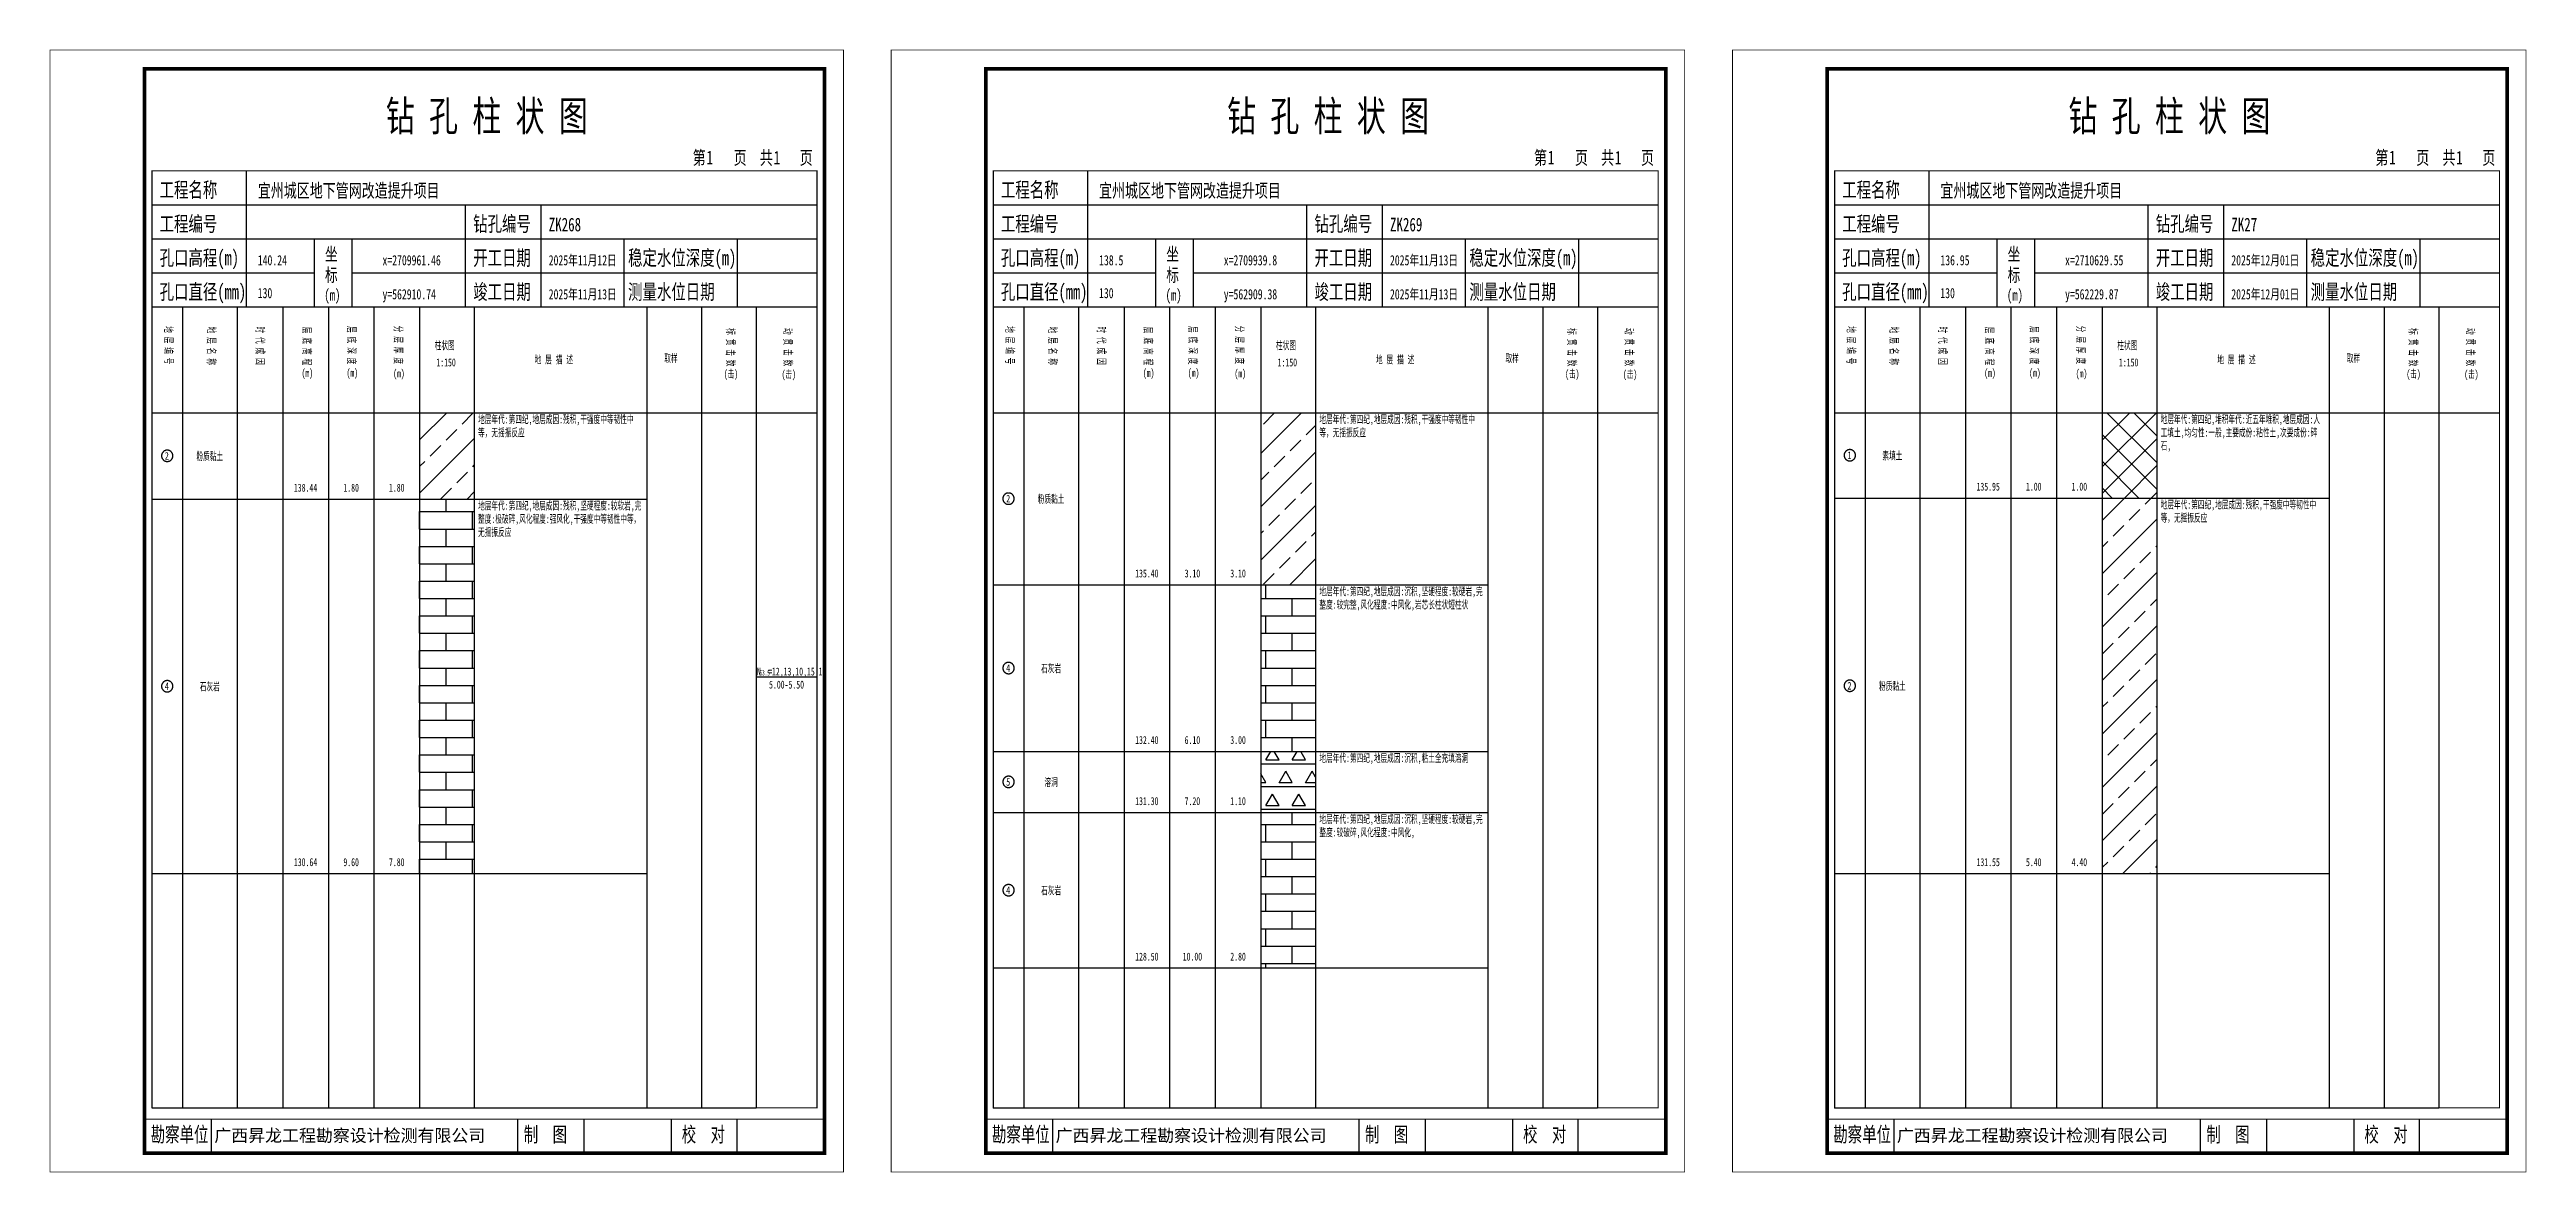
# Model space of a CAD drawing. Header units: millimetres. Extents: x 0 to 2711117, y 0 to 567555.
# Drawn here: x 58121 to 58777, y 0 to 297 of the extents above; entities that cross this region are included whole.
import ezdxf
from ezdxf.enums import TextEntityAlignment as Align

# ---------------------------------------------------------------- set-up
doc = ezdxf.new("R2010")
doc.units = ezdxf.units.MM
doc.layers.add('GICAD_POU_TEXTS', color=7, linetype='Continuous')
doc.layers.add('勘察点图例', color=7, linetype='Continuous')
doc.styles.add('HEAD_FONT', font='simfang.ttf', dxfattribs={"width": 0.6})
doc.styles.add('HEAD_FONT2', font='simfang.ttf', dxfattribs={"width": 0.6})
doc.styles.add('HT', font='simhei.ttf')
doc.styles.add('LZ_FONT', font='simfang.ttf', dxfattribs={"width": 0.7, "height": 8})
doc.styles.add('成果图图块', font='simfang.ttf', dxfattribs={"height": 2.5})
doc.styles.add('成果图表体', font='simfang.ttf', dxfattribs={"width": 0.6, "height": 2.1})
pattern_1 = [(45, (0, 0), (-7.0710678, 7.0710678), []), (45, (7.071, 0), (-7.0710678, 7.0710678), [4, -2])]
pattern_2 = [(0, (0, 0), (0, 4.6), []), (90, (0, 0), (-7, 4.6), [4.6, -4.6])]

# ---------------------------------------------------------------- blocks, each defined once
blk = doc.blocks.new('ZK268')
for p, q in [((52, 229), (52, 265)), ((27, 256), (203, 256)), ((110, 229), (110, 256)), ((130, 229), (130, 256)), ((27, 247), (203, 247)), ((70, 229), (70, 247)), ((80, 229), (80, 247)), ((152, 229), (152, 247)), ((182, 229), (182, 247)), ((27, 238), (70, 238)), ((80, 238), (203, 238)), ((27, 229), (35.05, 229)), ((35.05, 229), (35.05, 17)), ((35.05, 229), (49.53, 229)), ((49.53, 229), (49.53, 17)), ((49.53, 229), (61.6, 229)), ((61.6, 229), (61.6, 17)), ((61.6, 229), (73.68, 229)), ((73.68, 229), (73.68, 17)), ((73.68, 229), (85.75, 229)), ((85.75, 229), (85.75, 17)), ((85.75, 229), (97.82, 229)), ((97.82, 229), (97.82, 17)), ((97.82, 229), (112.3, 229)), ((112.3, 229), (112.3, 17)), ((112.3, 229), (157.93, 229)), ((157.93, 229), (157.93, 17)), ((157.93, 229), (172.42, 229)), ((172.42, 229), (172.42, 17)), ((172.42, 229), (186.9, 229)), ((186.9, 229), (186.9, 17)), ((186.9, 229), (203, 229)), ((27, 201), (203, 201)), ((27, 17), (35.05, 17)), ((35.05, 17), (49.53, 17)), ((42.74, 4.95), (42.74, 13.95)), ((42.74, 4.95), (42.74, 13.95)), ((49.53, 17), (61.6, 17)), ((61.6, 17), (73.68, 17)), ((73.68, 17), (85.75, 17)), ((85.75, 17), (97.82, 17)), ((97.82, 17), (112.3, 17)), ((112.3, 17), (157.93, 17)), ((123.83, 4.95), (123.83, 13.95)), ((141.38, 4.95), (141.38, 13.95)), ((157.93, 17), (172.42, 17)), ((164.48, 4.95), (164.48, 13.95)), ((172.42, 17), (186.9, 17)), ((181.84, 4.95), (181.84, 13.95)), ((181.84, 4.95), (181.84, 13.95))]:
    blk.add_line(p, q)
for points, const_width in [([(0, 0), (210, 0), (210, 297), (0, 297)], 0.25), ([(25, 5), (205, 5), (205, 292), (25, 292)], 1), ([(27, 265), (203, 265), (203, 17), (27, 17)], 0.3)]:
    blk.add_lwpolyline(points, close=True, dxfattribs=dict(const_width=const_width))
at = {"const_width": 0.3}
for points in [[(27, 229), (203, 229)], [(25, 14), (205, 14)]]:
    blk.add_lwpolyline(points, dxfattribs=at)
at = {"style": 'LZ_FONT', "width": 0.7}
for s, height, p in [('钻 孔 柱 状 图', 8, (88.9, 275.54)), ('第', 3.6, (170.12, 266.7)), ('1', 3.6, (173.78, 266.75)), ('页', 3.6, (180.96, 266.7)), ('共', 3.6, (187.88, 266.7)), ('1', 3.6, (191.54, 266.7)), ('页', 3.6, (198.44, 266.7)), ('工程名称', 4, (29, 258)), ('宜州城区地下管网改造提升项目', 3.6, (55, 258)), ('工程编号', 4, (29, 249)), ('钻孔编号', 4, (112, 249)), ('ZK268', 3.6, (132, 249)), ('孔口高程(m)', 4, (29, 240)), ('140.24', 2.7, (55, 240)), ('坐', 3.5, (72.79, 241.24)), ('x=2709961.46', 2.7, (88, 240)), ('开工日期', 4, (112, 240)), ('2025年11月12日', 2.7, (132, 240)), ('稳定水位深度(m)', 4, (153, 240)), ('标', 3.5, (72.79, 235.7)), ('孔口直径(mm)', 4, (29, 231)), ('130', 2.7, (54.98, 231.31)), ('(m) ', 3, (72.59, 230.65)), ('y=562910.74', 2.7, (88, 231)), ('竣工日期', 4, (112, 231)), ('2025年11月13日', 2.7, (132, 231)), ('测量水位日期', 4, (153, 231)), ('勘察单位', 4, (26.65, 7.95)), ('制  图', 4, (125.4, 7.95)), ('校  对', 4, (167.22, 7.95))]:
    blk.add_text(s, height=height, dxfattribs=at).set_placement(p)
at = {"style": 'HT'}
blk.add_text('广西昇龙工程勘察设计检测有限公司', height=3.2865, dxfattribs=at).set_placement((43.48, 8.02))
at = {"char_height": 2.1, "width": 22.806, "attachment_point": 1, "rotation": 270, "style": 'HEAD_FONT'}
for s, insert in [('地 层 编 号', (32.46, 223.92)), ('地 层 名 称', (43.79, 223.76)), ('时 代 成 因', (56.67, 223.83)), ('层 底 高 程', (69.07, 223.71)), ('层 底 深 度', (80.9, 223.91)), ('分 层 厚 度', (93.26, 224.01)), ('标 贯 击 数', (181.21, 223.37)), ('动 贯 击 数', (196.38, 223.43))]:
    blk.add_mtext(s, dxfattribs=dict(at, insert=insert))
at = {"char_height": 2.1, "attachment_point": 1}
for s, insert, width, style in [('柱状图', (101.82, 219.87), 7.855, 'HEAD_FONT2'), ('地 层 描 述', (128.29, 216.11), 22.0781, 'HEAD_FONT2'), ('取样', (162.58, 216.44), 7.855, 'HEAD_FONT2'), ('(m)', (66.58, 212.56), 4.7944, 'HEAD_FONT'), ('(m)', (78.47, 212.61), 4.7944, 'HEAD_FONT'), ('(m)', (90.81, 212.43), 4.7944, 'HEAD_FONT'), ('1:150', (102.26, 215.36), 6.9223, 'HEAD_FONT2'), ('(击)', (178.33, 212.31), 7.855, 'HEAD_FONT2'), ('(击)', (193.64, 212.22), 7.855, 'HEAD_FONT2')]:
    blk.add_mtext(s, dxfattribs=dict(at, insert=insert, width=width, style=style))
blk = doc.blocks.new('ZK268_0')
at = {"color": 7}
blk.add_polyline3d([(-1.5, 0.02, 0), (-1.5, -0.06, 0), (-1.49, -0.13, 0), (-1.48, -0.2, 0), (-1.47, -0.28, 0), (-1.46, -0.35, 0), (-1.44, -0.42, 0), (-1.41, -0.49, 0), (-1.39, -0.56, 0), (-1.36, -0.63, 0), (-1.32, -0.69, 0), (-1.29, -0.76, 0), (-1.25, -0.82, 0), (-1.2, -0.88, 0), (-1.16, -0.94, 0), (-1.11, -0.99, 0), (-1.06, -1.04, 0), (-1.01, -1.1, 0), (-0.95, -1.14, 0), (-0.89, -1.19, 0), (-0.83, -1.23, 0), (-0.77, -1.27, 0), (-0.71, -1.31, 0), (-0.64, -1.34, 0), (-0.57, -1.37, 0), (-0.51, -1.4, 0), (-0.44, -1.42, 0), (-0.36, -1.44, 0), (-0.29, -1.46, 0), (-0.22, -1.47, 0), (-0.15, -1.48, 0), (-0.07, -1.48, 0), (0, -1.48, 0), (0.07, -1.48, 0), (0.15, -1.48, 0), (0.22, -1.47, 0), (0.29, -1.46, 0), (0.36, -1.44, 0), (0.44, -1.42, 0), (0.51, -1.4, 0), (0.57, -1.37, 0), (0.64, -1.34, 0), (0.71, -1.31, 0), (0.77, -1.27, 0), (0.83, -1.23, 0), (0.89, -1.19, 0), (0.95, -1.14, 0), (1.01, -1.1, 0), (1.06, -1.04, 0), (1.11, -0.99, 0), (1.16, -0.94, 0), (1.2, -0.88, 0), (1.25, -0.82, 0), (1.29, -0.76, 0), (1.32, -0.69, 0), (1.36, -0.63, 0), (1.39, -0.56, 0), (1.41, -0.49, 0), (1.44, -0.42, 0), (1.46, -0.35, 0), (1.47, -0.28, 0), (1.48, -0.2, 0), (1.49, -0.13, 0), (1.5, -0.06, 0), (1.5, 0.02, 0), (1.5, 0.09, 0), (1.49, 0.16, 0), (1.48, 0.24, 0), (1.47, 0.31, 0), (1.46, 0.38, 0), (1.44, 0.45, 0), (1.41, 0.52, 0), (1.39, 0.59, 0), (1.36, 0.66, 0), (1.32, 0.72, 0), (1.29, 0.79, 0), (1.25, 0.85, 0), (1.2, 0.91, 0), (1.16, 0.97, 0), (1.11, 1.02, 0), (1.06, 1.08, 0), (1.01, 1.13, 0), (0.95, 1.18, 0), (0.89, 1.22, 0), (0.83, 1.26, 0), (0.77, 1.3, 0), (0.71, 1.34, 0), (0.64, 1.37, 0), (0.57, 1.4, 0), (0.51, 1.43, 0), (0.44, 1.45, 0), (0.36, 1.47, 0), (0.29, 1.49, 0), (0.22, 1.5, 0), (0.15, 1.51, 0), (0.07, 1.51, 0), (0, 1.52, 0), (-0.07, 1.51, 0), (-0.15, 1.51, 0), (-0.22, 1.5, 0), (-0.29, 1.49, 0), (-0.36, 1.47, 0), (-0.44, 1.45, 0), (-0.51, 1.43, 0), (-0.57, 1.4, 0), (-0.64, 1.37, 0), (-0.71, 1.34, 0), (-0.77, 1.3, 0), (-0.83, 1.26, 0), (-0.89, 1.22, 0), (-0.95, 1.18, 0), (-1.01, 1.13, 0), (-1.06, 1.08, 0), (-1.11, 1.02, 0), (-1.16, 0.97, 0), (-1.2, 0.91, 0), (-1.25, 0.85, 0), (-1.29, 0.79, 0), (-1.32, 0.72, 0), (-1.36, 0.66, 0), (-1.39, 0.59, 0), (-1.41, 0.52, 0), (-1.44, 0.45, 0), (-1.46, 0.38, 0), (-1.47, 0.31, 0), (-1.48, 0.24, 0), (-1.49, 0.16, 0), (-1.5, 0.09, 0), (-1.5, 0.02, 0)], dxfattribs=at)
at = {"layer": 'GICAD_POU_TEXTS', "color": 7, "style": '成果图图块', "width": 0.7}
blk.add_text('2', height=2, dxfattribs=at).set_placement((-0.09, -0.99), align=Align.CENTER)
blk = doc.blocks.new('ZK268_1')
at = {"color": 7}
blk.add_polyline3d([(-1.5, 0.02, 0), (-1.5, -0.06, 0), (-1.49, -0.13, 0), (-1.48, -0.2, 0), (-1.47, -0.28, 0), (-1.46, -0.35, 0), (-1.44, -0.42, 0), (-1.41, -0.49, 0), (-1.39, -0.56, 0), (-1.36, -0.63, 0), (-1.32, -0.69, 0), (-1.29, -0.76, 0), (-1.25, -0.82, 0), (-1.2, -0.88, 0), (-1.16, -0.94, 0), (-1.11, -0.99, 0), (-1.06, -1.04, 0), (-1.01, -1.1, 0), (-0.95, -1.14, 0), (-0.89, -1.19, 0), (-0.83, -1.23, 0), (-0.77, -1.27, 0), (-0.71, -1.31, 0), (-0.64, -1.34, 0), (-0.57, -1.37, 0), (-0.51, -1.4, 0), (-0.44, -1.42, 0), (-0.36, -1.44, 0), (-0.29, -1.46, 0), (-0.22, -1.47, 0), (-0.15, -1.48, 0), (-0.07, -1.48, 0), (0, -1.48, 0), (0.07, -1.48, 0), (0.15, -1.48, 0), (0.22, -1.47, 0), (0.29, -1.46, 0), (0.36, -1.44, 0), (0.44, -1.42, 0), (0.51, -1.4, 0), (0.57, -1.37, 0), (0.64, -1.34, 0), (0.71, -1.31, 0), (0.77, -1.27, 0), (0.83, -1.23, 0), (0.89, -1.19, 0), (0.95, -1.14, 0), (1.01, -1.1, 0), (1.06, -1.04, 0), (1.11, -0.99, 0), (1.16, -0.94, 0), (1.2, -0.88, 0), (1.25, -0.82, 0), (1.29, -0.76, 0), (1.32, -0.69, 0), (1.36, -0.63, 0), (1.39, -0.56, 0), (1.41, -0.49, 0), (1.44, -0.42, 0), (1.46, -0.35, 0), (1.47, -0.28, 0), (1.48, -0.2, 0), (1.49, -0.13, 0), (1.5, -0.06, 0), (1.5, 0.02, 0), (1.5, 0.09, 0), (1.49, 0.16, 0), (1.48, 0.24, 0), (1.47, 0.31, 0), (1.46, 0.38, 0), (1.44, 0.45, 0), (1.41, 0.52, 0), (1.39, 0.59, 0), (1.36, 0.66, 0), (1.32, 0.72, 0), (1.29, 0.79, 0), (1.25, 0.85, 0), (1.2, 0.91, 0), (1.16, 0.97, 0), (1.11, 1.02, 0), (1.06, 1.08, 0), (1.01, 1.13, 0), (0.95, 1.18, 0), (0.89, 1.22, 0), (0.83, 1.26, 0), (0.77, 1.3, 0), (0.71, 1.34, 0), (0.64, 1.37, 0), (0.57, 1.4, 0), (0.51, 1.43, 0), (0.44, 1.45, 0), (0.36, 1.47, 0), (0.29, 1.49, 0), (0.22, 1.5, 0), (0.15, 1.51, 0), (0.07, 1.51, 0), (0, 1.52, 0), (-0.07, 1.51, 0), (-0.15, 1.51, 0), (-0.22, 1.5, 0), (-0.29, 1.49, 0), (-0.36, 1.47, 0), (-0.44, 1.45, 0), (-0.51, 1.43, 0), (-0.57, 1.4, 0), (-0.64, 1.37, 0), (-0.71, 1.34, 0), (-0.77, 1.3, 0), (-0.83, 1.26, 0), (-0.89, 1.22, 0), (-0.95, 1.18, 0), (-1.01, 1.13, 0), (-1.06, 1.08, 0), (-1.11, 1.02, 0), (-1.16, 0.97, 0), (-1.2, 0.91, 0), (-1.25, 0.85, 0), (-1.29, 0.79, 0), (-1.32, 0.72, 0), (-1.36, 0.66, 0), (-1.39, 0.59, 0), (-1.41, 0.52, 0), (-1.44, 0.45, 0), (-1.46, 0.38, 0), (-1.47, 0.31, 0), (-1.48, 0.24, 0), (-1.49, 0.16, 0), (-1.5, 0.09, 0), (-1.5, 0.02, 0)], dxfattribs=at)
at = {"layer": 'GICAD_POU_TEXTS', "color": 7, "style": '成果图图块', "width": 0.7}
blk.add_text('4', height=2, dxfattribs=at).set_placement((-0.09, -0.99), align=Align.CENTER)
blk = doc.blocks.new('ZK269')
for p, q in [((52, 229), (52, 265)), ((27, 256), (203, 256)), ((110, 229), (110, 256)), ((130, 229), (130, 256)), ((27, 247), (203, 247)), ((70, 229), (70, 247)), ((80, 229), (80, 247)), ((152, 229), (152, 247)), ((182, 229), (182, 247)), ((27, 238), (70, 238)), ((80, 238), (203, 238)), ((27, 229), (35.05, 229)), ((35.05, 229), (35.05, 17)), ((35.05, 229), (49.53, 229)), ((49.53, 229), (49.53, 17)), ((49.53, 229), (61.6, 229)), ((61.6, 229), (61.6, 17)), ((61.6, 229), (73.68, 229)), ((73.68, 229), (73.68, 17)), ((73.68, 229), (85.75, 229)), ((85.75, 229), (85.75, 17)), ((85.75, 229), (97.82, 229)), ((97.82, 229), (97.82, 17)), ((97.82, 229), (112.3, 229)), ((112.3, 229), (112.3, 17)), ((112.3, 229), (157.93, 229)), ((157.93, 229), (157.93, 17)), ((157.93, 229), (172.42, 229)), ((172.42, 229), (172.42, 17)), ((172.42, 229), (186.9, 229)), ((186.9, 229), (186.9, 17)), ((186.9, 229), (203, 229)), ((27, 201), (203, 201)), ((27, 17), (35.05, 17)), ((35.05, 17), (49.53, 17)), ((42.74, 4.95), (42.74, 13.95)), ((42.74, 4.95), (42.74, 13.95)), ((49.53, 17), (61.6, 17)), ((61.6, 17), (73.68, 17)), ((73.68, 17), (85.75, 17)), ((85.75, 17), (97.82, 17)), ((97.82, 17), (112.3, 17)), ((112.3, 17), (157.93, 17)), ((123.83, 4.95), (123.83, 13.95)), ((141.38, 4.95), (141.38, 13.95)), ((157.93, 17), (172.42, 17)), ((164.48, 4.95), (164.48, 13.95)), ((172.42, 17), (186.9, 17)), ((181.84, 4.95), (181.84, 13.95)), ((181.84, 4.95), (181.84, 13.95))]:
    blk.add_line(p, q)
for points, const_width in [([(0, 0), (210, 0), (210, 297), (0, 297)], 0.25), ([(25, 5), (205, 5), (205, 292), (25, 292)], 1), ([(27, 265), (203, 265), (203, 17), (27, 17)], 0.3)]:
    blk.add_lwpolyline(points, close=True, dxfattribs=dict(const_width=const_width))
at = {"const_width": 0.3}
for points in [[(27, 229), (203, 229)], [(25, 14), (205, 14)]]:
    blk.add_lwpolyline(points, dxfattribs=at)
at = {"style": 'LZ_FONT', "width": 0.7}
for s, height, p in [('钻 孔 柱 状 图', 8, (88.9, 275.54)), ('第', 3.6, (170.12, 266.7)), ('1', 3.6, (173.78, 266.75)), ('页', 3.6, (180.96, 266.7)), ('共', 3.6, (187.88, 266.7)), ('1', 3.6, (191.54, 266.7)), ('页', 3.6, (198.44, 266.7)), ('工程名称', 4, (29, 258)), ('宜州城区地下管网改造提升项目', 3.6, (55, 258)), ('工程编号', 4, (29, 249)), ('钻孔编号', 4, (112, 249)), ('ZK269', 3.6, (132, 249)), ('孔口高程(m)', 4, (29, 240)), ('138.5', 2.7, (55, 240)), ('坐', 3.5, (72.79, 241.24)), ('x=2709939.8', 2.7, (88, 240)), ('开工日期', 4, (112, 240)), ('2025年11月13日', 2.7, (132, 240)), ('稳定水位深度(m)', 4, (153, 240)), ('标', 3.5, (72.79, 235.7)), ('孔口直径(mm)', 4, (29, 231)), ('130', 2.7, (54.98, 231.31)), ('(m) ', 3, (72.59, 230.65)), ('y=562909.38', 2.7, (88, 231)), ('竣工日期', 4, (112, 231)), ('2025年11月13日', 2.7, (132, 231)), ('测量水位日期', 4, (153, 231)), ('勘察单位', 4, (26.65, 7.95)), ('制  图', 4, (125.4, 7.95)), ('校  对', 4, (167.22, 7.95))]:
    blk.add_text(s, height=height, dxfattribs=at).set_placement(p)
at = {"style": 'HT'}
blk.add_text('广西昇龙工程勘察设计检测有限公司', height=3.2865, dxfattribs=at).set_placement((43.48, 8.02))
at = {"char_height": 2.1, "width": 22.806, "attachment_point": 1, "rotation": 270, "style": 'HEAD_FONT'}
for s, insert in [('地 层 编 号', (32.46, 223.92)), ('地 层 名 称', (43.79, 223.76)), ('时 代 成 因', (56.67, 223.83)), ('层 底 高 程', (69.07, 223.71)), ('层 底 深 度', (80.9, 223.91)), ('分 层 厚 度', (93.26, 224.01)), ('标 贯 击 数', (181.21, 223.37)), ('动 贯 击 数', (196.38, 223.43))]:
    blk.add_mtext(s, dxfattribs=dict(at, insert=insert))
at = {"char_height": 2.1, "attachment_point": 1}
for s, insert, width, style in [('柱状图', (101.82, 219.87), 7.855, 'HEAD_FONT2'), ('地 层 描 述', (128.29, 216.11), 22.0781, 'HEAD_FONT2'), ('取样', (162.58, 216.44), 7.855, 'HEAD_FONT2'), ('(m)', (66.58, 212.56), 4.7944, 'HEAD_FONT'), ('(m)', (78.47, 212.61), 4.7944, 'HEAD_FONT'), ('(m)', (90.81, 212.43), 4.7944, 'HEAD_FONT'), ('1:150', (102.26, 215.36), 6.9223, 'HEAD_FONT2'), ('(击)', (178.33, 212.31), 7.855, 'HEAD_FONT2'), ('(击)', (193.64, 212.22), 7.855, 'HEAD_FONT2')]:
    blk.add_mtext(s, dxfattribs=dict(at, insert=insert, width=width, style=style))
blk = doc.blocks.new('ZK269_0')
at = {"color": 7}
blk.add_polyline3d([(-1.5, 0.02, 0), (-1.5, -0.06, 0), (-1.49, -0.13, 0), (-1.48, -0.2, 0), (-1.47, -0.28, 0), (-1.46, -0.35, 0), (-1.44, -0.42, 0), (-1.41, -0.49, 0), (-1.39, -0.56, 0), (-1.36, -0.63, 0), (-1.32, -0.69, 0), (-1.29, -0.76, 0), (-1.25, -0.82, 0), (-1.2, -0.88, 0), (-1.16, -0.94, 0), (-1.11, -0.99, 0), (-1.06, -1.04, 0), (-1.01, -1.1, 0), (-0.95, -1.14, 0), (-0.89, -1.19, 0), (-0.83, -1.23, 0), (-0.77, -1.27, 0), (-0.71, -1.31, 0), (-0.64, -1.34, 0), (-0.57, -1.37, 0), (-0.51, -1.4, 0), (-0.44, -1.42, 0), (-0.36, -1.44, 0), (-0.29, -1.46, 0), (-0.22, -1.47, 0), (-0.15, -1.48, 0), (-0.07, -1.48, 0), (0, -1.48, 0), (0.07, -1.48, 0), (0.15, -1.48, 0), (0.22, -1.47, 0), (0.29, -1.46, 0), (0.36, -1.44, 0), (0.44, -1.42, 0), (0.51, -1.4, 0), (0.57, -1.37, 0), (0.64, -1.34, 0), (0.71, -1.31, 0), (0.77, -1.27, 0), (0.83, -1.23, 0), (0.89, -1.19, 0), (0.95, -1.14, 0), (1.01, -1.1, 0), (1.06, -1.04, 0), (1.11, -0.99, 0), (1.16, -0.94, 0), (1.2, -0.88, 0), (1.25, -0.82, 0), (1.29, -0.76, 0), (1.32, -0.69, 0), (1.36, -0.63, 0), (1.39, -0.56, 0), (1.41, -0.49, 0), (1.44, -0.42, 0), (1.46, -0.35, 0), (1.47, -0.28, 0), (1.48, -0.2, 0), (1.49, -0.13, 0), (1.5, -0.06, 0), (1.5, 0.02, 0), (1.5, 0.09, 0), (1.49, 0.16, 0), (1.48, 0.24, 0), (1.47, 0.31, 0), (1.46, 0.38, 0), (1.44, 0.45, 0), (1.41, 0.52, 0), (1.39, 0.59, 0), (1.36, 0.66, 0), (1.32, 0.72, 0), (1.29, 0.79, 0), (1.25, 0.85, 0), (1.2, 0.91, 0), (1.16, 0.97, 0), (1.11, 1.02, 0), (1.06, 1.08, 0), (1.01, 1.13, 0), (0.95, 1.18, 0), (0.89, 1.22, 0), (0.83, 1.26, 0), (0.77, 1.3, 0), (0.71, 1.34, 0), (0.64, 1.37, 0), (0.57, 1.4, 0), (0.51, 1.43, 0), (0.44, 1.45, 0), (0.36, 1.47, 0), (0.29, 1.49, 0), (0.22, 1.5, 0), (0.15, 1.51, 0), (0.07, 1.51, 0), (0, 1.52, 0), (-0.07, 1.51, 0), (-0.15, 1.51, 0), (-0.22, 1.5, 0), (-0.29, 1.49, 0), (-0.36, 1.47, 0), (-0.44, 1.45, 0), (-0.51, 1.43, 0), (-0.57, 1.4, 0), (-0.64, 1.37, 0), (-0.71, 1.34, 0), (-0.77, 1.3, 0), (-0.83, 1.26, 0), (-0.89, 1.22, 0), (-0.95, 1.18, 0), (-1.01, 1.13, 0), (-1.06, 1.08, 0), (-1.11, 1.02, 0), (-1.16, 0.97, 0), (-1.2, 0.91, 0), (-1.25, 0.85, 0), (-1.29, 0.79, 0), (-1.32, 0.72, 0), (-1.36, 0.66, 0), (-1.39, 0.59, 0), (-1.41, 0.52, 0), (-1.44, 0.45, 0), (-1.46, 0.38, 0), (-1.47, 0.31, 0), (-1.48, 0.24, 0), (-1.49, 0.16, 0), (-1.5, 0.09, 0), (-1.5, 0.02, 0)], dxfattribs=at)
at = {"layer": 'GICAD_POU_TEXTS', "color": 7, "style": '成果图图块', "width": 0.7}
blk.add_text('2', height=2, dxfattribs=at).set_placement((-0.09, -0.99), align=Align.CENTER)
blk = doc.blocks.new('ZK269_1')
at = {"color": 7}
blk.add_polyline3d([(-1.5, 0.02, 0), (-1.5, -0.06, 0), (-1.49, -0.13, 0), (-1.48, -0.2, 0), (-1.47, -0.28, 0), (-1.46, -0.35, 0), (-1.44, -0.42, 0), (-1.41, -0.49, 0), (-1.39, -0.56, 0), (-1.36, -0.63, 0), (-1.32, -0.69, 0), (-1.29, -0.76, 0), (-1.25, -0.82, 0), (-1.2, -0.88, 0), (-1.16, -0.94, 0), (-1.11, -0.99, 0), (-1.06, -1.04, 0), (-1.01, -1.1, 0), (-0.95, -1.14, 0), (-0.89, -1.19, 0), (-0.83, -1.23, 0), (-0.77, -1.27, 0), (-0.71, -1.31, 0), (-0.64, -1.34, 0), (-0.57, -1.37, 0), (-0.51, -1.4, 0), (-0.44, -1.42, 0), (-0.36, -1.44, 0), (-0.29, -1.46, 0), (-0.22, -1.47, 0), (-0.15, -1.48, 0), (-0.07, -1.48, 0), (0, -1.48, 0), (0.07, -1.48, 0), (0.15, -1.48, 0), (0.22, -1.47, 0), (0.29, -1.46, 0), (0.36, -1.44, 0), (0.44, -1.42, 0), (0.51, -1.4, 0), (0.57, -1.37, 0), (0.64, -1.34, 0), (0.71, -1.31, 0), (0.77, -1.27, 0), (0.83, -1.23, 0), (0.89, -1.19, 0), (0.95, -1.14, 0), (1.01, -1.1, 0), (1.06, -1.04, 0), (1.11, -0.99, 0), (1.16, -0.94, 0), (1.2, -0.88, 0), (1.25, -0.82, 0), (1.29, -0.76, 0), (1.32, -0.69, 0), (1.36, -0.63, 0), (1.39, -0.56, 0), (1.41, -0.49, 0), (1.44, -0.42, 0), (1.46, -0.35, 0), (1.47, -0.28, 0), (1.48, -0.2, 0), (1.49, -0.13, 0), (1.5, -0.06, 0), (1.5, 0.02, 0), (1.5, 0.09, 0), (1.49, 0.16, 0), (1.48, 0.24, 0), (1.47, 0.31, 0), (1.46, 0.38, 0), (1.44, 0.45, 0), (1.41, 0.52, 0), (1.39, 0.59, 0), (1.36, 0.66, 0), (1.32, 0.72, 0), (1.29, 0.79, 0), (1.25, 0.85, 0), (1.2, 0.91, 0), (1.16, 0.97, 0), (1.11, 1.02, 0), (1.06, 1.08, 0), (1.01, 1.13, 0), (0.95, 1.18, 0), (0.89, 1.22, 0), (0.83, 1.26, 0), (0.77, 1.3, 0), (0.71, 1.34, 0), (0.64, 1.37, 0), (0.57, 1.4, 0), (0.51, 1.43, 0), (0.44, 1.45, 0), (0.36, 1.47, 0), (0.29, 1.49, 0), (0.22, 1.5, 0), (0.15, 1.51, 0), (0.07, 1.51, 0), (0, 1.52, 0), (-0.07, 1.51, 0), (-0.15, 1.51, 0), (-0.22, 1.5, 0), (-0.29, 1.49, 0), (-0.36, 1.47, 0), (-0.44, 1.45, 0), (-0.51, 1.43, 0), (-0.57, 1.4, 0), (-0.64, 1.37, 0), (-0.71, 1.34, 0), (-0.77, 1.3, 0), (-0.83, 1.26, 0), (-0.89, 1.22, 0), (-0.95, 1.18, 0), (-1.01, 1.13, 0), (-1.06, 1.08, 0), (-1.11, 1.02, 0), (-1.16, 0.97, 0), (-1.2, 0.91, 0), (-1.25, 0.85, 0), (-1.29, 0.79, 0), (-1.32, 0.72, 0), (-1.36, 0.66, 0), (-1.39, 0.59, 0), (-1.41, 0.52, 0), (-1.44, 0.45, 0), (-1.46, 0.38, 0), (-1.47, 0.31, 0), (-1.48, 0.24, 0), (-1.49, 0.16, 0), (-1.5, 0.09, 0), (-1.5, 0.02, 0)], dxfattribs=at)
at = {"layer": 'GICAD_POU_TEXTS', "color": 7, "style": '成果图图块', "width": 0.7}
blk.add_text('4', height=2, dxfattribs=at).set_placement((-0.09, -0.99), align=Align.CENTER)
blk = doc.blocks.new('ZK269_2')
at = {"color": 7}
blk.add_polyline3d([(-1.5, 0.02, 0), (-1.5, -0.06, 0), (-1.49, -0.13, 0), (-1.48, -0.2, 0), (-1.47, -0.28, 0), (-1.46, -0.35, 0), (-1.44, -0.42, 0), (-1.41, -0.49, 0), (-1.39, -0.56, 0), (-1.36, -0.63, 0), (-1.32, -0.69, 0), (-1.29, -0.76, 0), (-1.25, -0.82, 0), (-1.2, -0.88, 0), (-1.16, -0.94, 0), (-1.11, -0.99, 0), (-1.06, -1.04, 0), (-1.01, -1.1, 0), (-0.95, -1.14, 0), (-0.89, -1.19, 0), (-0.83, -1.23, 0), (-0.77, -1.27, 0), (-0.71, -1.31, 0), (-0.64, -1.34, 0), (-0.57, -1.37, 0), (-0.51, -1.4, 0), (-0.44, -1.42, 0), (-0.36, -1.44, 0), (-0.29, -1.46, 0), (-0.22, -1.47, 0), (-0.15, -1.48, 0), (-0.07, -1.48, 0), (0, -1.48, 0), (0.07, -1.48, 0), (0.15, -1.48, 0), (0.22, -1.47, 0), (0.29, -1.46, 0), (0.36, -1.44, 0), (0.44, -1.42, 0), (0.51, -1.4, 0), (0.57, -1.37, 0), (0.64, -1.34, 0), (0.71, -1.31, 0), (0.77, -1.27, 0), (0.83, -1.23, 0), (0.89, -1.19, 0), (0.95, -1.14, 0), (1.01, -1.1, 0), (1.06, -1.04, 0), (1.11, -0.99, 0), (1.16, -0.94, 0), (1.2, -0.88, 0), (1.25, -0.82, 0), (1.29, -0.76, 0), (1.32, -0.69, 0), (1.36, -0.63, 0), (1.39, -0.56, 0), (1.41, -0.49, 0), (1.44, -0.42, 0), (1.46, -0.35, 0), (1.47, -0.28, 0), (1.48, -0.2, 0), (1.49, -0.13, 0), (1.5, -0.06, 0), (1.5, 0.02, 0), (1.5, 0.09, 0), (1.49, 0.16, 0), (1.48, 0.24, 0), (1.47, 0.31, 0), (1.46, 0.38, 0), (1.44, 0.45, 0), (1.41, 0.52, 0), (1.39, 0.59, 0), (1.36, 0.66, 0), (1.32, 0.72, 0), (1.29, 0.79, 0), (1.25, 0.85, 0), (1.2, 0.91, 0), (1.16, 0.97, 0), (1.11, 1.02, 0), (1.06, 1.08, 0), (1.01, 1.13, 0), (0.95, 1.18, 0), (0.89, 1.22, 0), (0.83, 1.26, 0), (0.77, 1.3, 0), (0.71, 1.34, 0), (0.64, 1.37, 0), (0.57, 1.4, 0), (0.51, 1.43, 0), (0.44, 1.45, 0), (0.36, 1.47, 0), (0.29, 1.49, 0), (0.22, 1.5, 0), (0.15, 1.51, 0), (0.07, 1.51, 0), (0, 1.52, 0), (-0.07, 1.51, 0), (-0.15, 1.51, 0), (-0.22, 1.5, 0), (-0.29, 1.49, 0), (-0.36, 1.47, 0), (-0.44, 1.45, 0), (-0.51, 1.43, 0), (-0.57, 1.4, 0), (-0.64, 1.37, 0), (-0.71, 1.34, 0), (-0.77, 1.3, 0), (-0.83, 1.26, 0), (-0.89, 1.22, 0), (-0.95, 1.18, 0), (-1.01, 1.13, 0), (-1.06, 1.08, 0), (-1.11, 1.02, 0), (-1.16, 0.97, 0), (-1.2, 0.91, 0), (-1.25, 0.85, 0), (-1.29, 0.79, 0), (-1.32, 0.72, 0), (-1.36, 0.66, 0), (-1.39, 0.59, 0), (-1.41, 0.52, 0), (-1.44, 0.45, 0), (-1.46, 0.38, 0), (-1.47, 0.31, 0), (-1.48, 0.24, 0), (-1.49, 0.16, 0), (-1.5, 0.09, 0), (-1.5, 0.02, 0)], dxfattribs=at)
at = {"layer": 'GICAD_POU_TEXTS', "color": 7, "style": '成果图图块', "width": 0.7}
blk.add_text('5', height=2, dxfattribs=at).set_placement((-0.09, -0.99), align=Align.CENTER)
blk = doc.blocks.new('ZK269_3')
at = {"color": 7}
blk.add_polyline3d([(-1.5, 0.02, 0), (-1.5, -0.06, 0), (-1.49, -0.13, 0), (-1.48, -0.2, 0), (-1.47, -0.28, 0), (-1.46, -0.35, 0), (-1.44, -0.42, 0), (-1.41, -0.49, 0), (-1.39, -0.56, 0), (-1.36, -0.63, 0), (-1.32, -0.69, 0), (-1.29, -0.76, 0), (-1.25, -0.82, 0), (-1.2, -0.88, 0), (-1.16, -0.94, 0), (-1.11, -0.99, 0), (-1.06, -1.04, 0), (-1.01, -1.1, 0), (-0.95, -1.14, 0), (-0.89, -1.19, 0), (-0.83, -1.23, 0), (-0.77, -1.27, 0), (-0.71, -1.31, 0), (-0.64, -1.34, 0), (-0.57, -1.37, 0), (-0.51, -1.4, 0), (-0.44, -1.42, 0), (-0.36, -1.44, 0), (-0.29, -1.46, 0), (-0.22, -1.47, 0), (-0.15, -1.48, 0), (-0.07, -1.48, 0), (0, -1.48, 0), (0.07, -1.48, 0), (0.15, -1.48, 0), (0.22, -1.47, 0), (0.29, -1.46, 0), (0.36, -1.44, 0), (0.44, -1.42, 0), (0.51, -1.4, 0), (0.57, -1.37, 0), (0.64, -1.34, 0), (0.71, -1.31, 0), (0.77, -1.27, 0), (0.83, -1.23, 0), (0.89, -1.19, 0), (0.95, -1.14, 0), (1.01, -1.1, 0), (1.06, -1.04, 0), (1.11, -0.99, 0), (1.16, -0.94, 0), (1.2, -0.88, 0), (1.25, -0.82, 0), (1.29, -0.76, 0), (1.32, -0.69, 0), (1.36, -0.63, 0), (1.39, -0.56, 0), (1.41, -0.49, 0), (1.44, -0.42, 0), (1.46, -0.35, 0), (1.47, -0.28, 0), (1.48, -0.2, 0), (1.49, -0.13, 0), (1.5, -0.06, 0), (1.5, 0.02, 0), (1.5, 0.09, 0), (1.49, 0.16, 0), (1.48, 0.24, 0), (1.47, 0.31, 0), (1.46, 0.38, 0), (1.44, 0.45, 0), (1.41, 0.52, 0), (1.39, 0.59, 0), (1.36, 0.66, 0), (1.32, 0.72, 0), (1.29, 0.79, 0), (1.25, 0.85, 0), (1.2, 0.91, 0), (1.16, 0.97, 0), (1.11, 1.02, 0), (1.06, 1.08, 0), (1.01, 1.13, 0), (0.95, 1.18, 0), (0.89, 1.22, 0), (0.83, 1.26, 0), (0.77, 1.3, 0), (0.71, 1.34, 0), (0.64, 1.37, 0), (0.57, 1.4, 0), (0.51, 1.43, 0), (0.44, 1.45, 0), (0.36, 1.47, 0), (0.29, 1.49, 0), (0.22, 1.5, 0), (0.15, 1.51, 0), (0.07, 1.51, 0), (0, 1.52, 0), (-0.07, 1.51, 0), (-0.15, 1.51, 0), (-0.22, 1.5, 0), (-0.29, 1.49, 0), (-0.36, 1.47, 0), (-0.44, 1.45, 0), (-0.51, 1.43, 0), (-0.57, 1.4, 0), (-0.64, 1.37, 0), (-0.71, 1.34, 0), (-0.77, 1.3, 0), (-0.83, 1.26, 0), (-0.89, 1.22, 0), (-0.95, 1.18, 0), (-1.01, 1.13, 0), (-1.06, 1.08, 0), (-1.11, 1.02, 0), (-1.16, 0.97, 0), (-1.2, 0.91, 0), (-1.25, 0.85, 0), (-1.29, 0.79, 0), (-1.32, 0.72, 0), (-1.36, 0.66, 0), (-1.39, 0.59, 0), (-1.41, 0.52, 0), (-1.44, 0.45, 0), (-1.46, 0.38, 0), (-1.47, 0.31, 0), (-1.48, 0.24, 0), (-1.49, 0.16, 0), (-1.5, 0.09, 0), (-1.5, 0.02, 0)], dxfattribs=at)
at = {"layer": 'GICAD_POU_TEXTS', "color": 7, "style": '成果图图块', "width": 0.7}
blk.add_text('4', height=2, dxfattribs=at).set_placement((-0.09, -0.99), align=Align.CENTER)
blk = doc.blocks.new('ZK27')
for p, q in [((52, 229), (52, 265)), ((27, 256), (203, 256)), ((110, 229), (110, 256)), ((130, 229), (130, 256)), ((27, 247), (203, 247)), ((70, 229), (70, 247)), ((80, 229), (80, 247)), ((152, 229), (152, 247)), ((182, 229), (182, 247)), ((27, 238), (70, 238)), ((80, 238), (203, 238)), ((27, 229), (35.05, 229)), ((35.05, 229), (35.05, 17)), ((35.05, 229), (49.53, 229)), ((49.53, 229), (49.53, 17)), ((49.53, 229), (61.6, 229)), ((61.6, 229), (61.6, 17)), ((61.6, 229), (73.68, 229)), ((73.68, 229), (73.68, 17)), ((73.68, 229), (85.75, 229)), ((85.75, 229), (85.75, 17)), ((85.75, 229), (97.82, 229)), ((97.82, 229), (97.82, 17)), ((97.82, 229), (112.3, 229)), ((112.3, 229), (112.3, 17)), ((112.3, 229), (157.93, 229)), ((157.93, 229), (157.93, 17)), ((157.93, 229), (172.42, 229)), ((172.42, 229), (172.42, 17)), ((172.42, 229), (186.9, 229)), ((186.9, 229), (186.9, 17)), ((186.9, 229), (203, 229)), ((27, 201), (203, 201)), ((27, 17), (35.05, 17)), ((35.05, 17), (49.53, 17)), ((42.74, 4.95), (42.74, 13.95)), ((42.74, 4.95), (42.74, 13.95)), ((49.53, 17), (61.6, 17)), ((61.6, 17), (73.68, 17)), ((73.68, 17), (85.75, 17)), ((85.75, 17), (97.82, 17)), ((97.82, 17), (112.3, 17)), ((112.3, 17), (157.93, 17)), ((123.83, 4.95), (123.83, 13.95)), ((141.38, 4.95), (141.38, 13.95)), ((157.93, 17), (172.42, 17)), ((164.48, 4.95), (164.48, 13.95)), ((172.42, 17), (186.9, 17)), ((181.84, 4.95), (181.84, 13.95)), ((181.84, 4.95), (181.84, 13.95))]:
    blk.add_line(p, q)
for points, const_width in [([(0, 0), (210, 0), (210, 297), (0, 297)], 0.25), ([(25, 5), (205, 5), (205, 292), (25, 292)], 1), ([(27, 265), (203, 265), (203, 17), (27, 17)], 0.3)]:
    blk.add_lwpolyline(points, close=True, dxfattribs=dict(const_width=const_width))
at = {"const_width": 0.3}
for points in [[(27, 229), (203, 229)], [(25, 14), (205, 14)]]:
    blk.add_lwpolyline(points, dxfattribs=at)
at = {"style": 'LZ_FONT', "width": 0.7}
for s, height, p in [('钻 孔 柱 状 图', 8, (88.9, 275.54)), ('第', 3.6, (170.12, 266.7)), ('1', 3.6, (173.78, 266.75)), ('页', 3.6, (180.96, 266.7)), ('共', 3.6, (187.88, 266.7)), ('1', 3.6, (191.54, 266.7)), ('页', 3.6, (198.44, 266.7)), ('工程名称', 4, (29, 258)), ('宜州城区地下管网改造提升项目', 3.6, (55, 258)), ('工程编号', 4, (29, 249)), ('钻孔编号', 4, (112, 249)), ('ZK27', 3.6, (132, 249)), ('孔口高程(m)', 4, (29, 240)), ('136.95', 2.7, (55, 240)), ('坐', 3.5, (72.79, 241.24)), ('x=2710629.55', 2.7, (88, 240)), ('开工日期', 4, (112, 240)), ('2025年12月01日', 2.7, (132, 240)), ('稳定水位深度(m)', 4, (153, 240)), ('标', 3.5, (72.79, 235.7)), ('孔口直径(mm)', 4, (29, 231)), ('130', 2.7, (54.98, 231.31)), ('(m) ', 3, (72.59, 230.65)), ('y=562229.87', 2.7, (88, 231)), ('竣工日期', 4, (112, 231)), ('2025年12月01日', 2.7, (132, 231)), ('测量水位日期', 4, (153, 231)), ('勘察单位', 4, (26.65, 7.95)), ('制  图', 4, (125.4, 7.95)), ('校  对', 4, (167.22, 7.95))]:
    blk.add_text(s, height=height, dxfattribs=at).set_placement(p)
at = {"style": 'HT'}
blk.add_text('广西昇龙工程勘察设计检测有限公司', height=3.2865, dxfattribs=at).set_placement((43.48, 8.02))
at = {"char_height": 2.1, "width": 22.806, "attachment_point": 1, "rotation": 270, "style": 'HEAD_FONT'}
for s, insert in [('地 层 编 号', (32.46, 223.92)), ('地 层 名 称', (43.79, 223.76)), ('时 代 成 因', (56.67, 223.83)), ('层 底 高 程', (69.07, 223.71)), ('层 底 深 度', (80.9, 223.91)), ('分 层 厚 度', (93.26, 224.01)), ('标 贯 击 数', (181.21, 223.37)), ('动 贯 击 数', (196.38, 223.43))]:
    blk.add_mtext(s, dxfattribs=dict(at, insert=insert))
at = {"char_height": 2.1, "attachment_point": 1}
for s, insert, width, style in [('柱状图', (101.82, 219.87), 7.855, 'HEAD_FONT2'), ('地 层 描 述', (128.29, 216.11), 22.0781, 'HEAD_FONT2'), ('取样', (162.58, 216.44), 7.855, 'HEAD_FONT2'), ('(m)', (66.58, 212.56), 4.7944, 'HEAD_FONT'), ('(m)', (78.47, 212.61), 4.7944, 'HEAD_FONT'), ('(m)', (90.81, 212.43), 4.7944, 'HEAD_FONT'), ('1:150', (102.26, 215.36), 6.9223, 'HEAD_FONT2'), ('(击)', (178.33, 212.31), 7.855, 'HEAD_FONT2'), ('(击)', (193.64, 212.22), 7.855, 'HEAD_FONT2')]:
    blk.add_mtext(s, dxfattribs=dict(at, insert=insert, width=width, style=style))
blk = doc.blocks.new('ZK27_0')
at = {"color": 7}
blk.add_polyline3d([(-1.5, 0.02, 0), (-1.5, -0.06, 0), (-1.49, -0.13, 0), (-1.48, -0.2, 0), (-1.47, -0.28, 0), (-1.46, -0.35, 0), (-1.44, -0.42, 0), (-1.41, -0.49, 0), (-1.39, -0.56, 0), (-1.36, -0.63, 0), (-1.32, -0.69, 0), (-1.29, -0.76, 0), (-1.25, -0.82, 0), (-1.2, -0.88, 0), (-1.16, -0.94, 0), (-1.11, -0.99, 0), (-1.06, -1.04, 0), (-1.01, -1.1, 0), (-0.95, -1.14, 0), (-0.89, -1.19, 0), (-0.83, -1.23, 0), (-0.77, -1.27, 0), (-0.71, -1.31, 0), (-0.64, -1.34, 0), (-0.57, -1.37, 0), (-0.51, -1.4, 0), (-0.44, -1.42, 0), (-0.36, -1.44, 0), (-0.29, -1.46, 0), (-0.22, -1.47, 0), (-0.15, -1.48, 0), (-0.07, -1.48, 0), (0, -1.48, 0), (0.07, -1.48, 0), (0.15, -1.48, 0), (0.22, -1.47, 0), (0.29, -1.46, 0), (0.36, -1.44, 0), (0.44, -1.42, 0), (0.51, -1.4, 0), (0.57, -1.37, 0), (0.64, -1.34, 0), (0.71, -1.31, 0), (0.77, -1.27, 0), (0.83, -1.23, 0), (0.89, -1.19, 0), (0.95, -1.14, 0), (1.01, -1.1, 0), (1.06, -1.04, 0), (1.11, -0.99, 0), (1.16, -0.94, 0), (1.2, -0.88, 0), (1.25, -0.82, 0), (1.29, -0.76, 0), (1.32, -0.69, 0), (1.36, -0.63, 0), (1.39, -0.56, 0), (1.41, -0.49, 0), (1.44, -0.42, 0), (1.46, -0.35, 0), (1.47, -0.28, 0), (1.48, -0.2, 0), (1.49, -0.13, 0), (1.5, -0.06, 0), (1.5, 0.02, 0), (1.5, 0.09, 0), (1.49, 0.16, 0), (1.48, 0.24, 0), (1.47, 0.31, 0), (1.46, 0.38, 0), (1.44, 0.45, 0), (1.41, 0.52, 0), (1.39, 0.59, 0), (1.36, 0.66, 0), (1.32, 0.72, 0), (1.29, 0.79, 0), (1.25, 0.85, 0), (1.2, 0.91, 0), (1.16, 0.97, 0), (1.11, 1.02, 0), (1.06, 1.08, 0), (1.01, 1.13, 0), (0.95, 1.18, 0), (0.89, 1.22, 0), (0.83, 1.26, 0), (0.77, 1.3, 0), (0.71, 1.34, 0), (0.64, 1.37, 0), (0.57, 1.4, 0), (0.51, 1.43, 0), (0.44, 1.45, 0), (0.36, 1.47, 0), (0.29, 1.49, 0), (0.22, 1.5, 0), (0.15, 1.51, 0), (0.07, 1.51, 0), (0, 1.52, 0), (-0.07, 1.51, 0), (-0.15, 1.51, 0), (-0.22, 1.5, 0), (-0.29, 1.49, 0), (-0.36, 1.47, 0), (-0.44, 1.45, 0), (-0.51, 1.43, 0), (-0.57, 1.4, 0), (-0.64, 1.37, 0), (-0.71, 1.34, 0), (-0.77, 1.3, 0), (-0.83, 1.26, 0), (-0.89, 1.22, 0), (-0.95, 1.18, 0), (-1.01, 1.13, 0), (-1.06, 1.08, 0), (-1.11, 1.02, 0), (-1.16, 0.97, 0), (-1.2, 0.91, 0), (-1.25, 0.85, 0), (-1.29, 0.79, 0), (-1.32, 0.72, 0), (-1.36, 0.66, 0), (-1.39, 0.59, 0), (-1.41, 0.52, 0), (-1.44, 0.45, 0), (-1.46, 0.38, 0), (-1.47, 0.31, 0), (-1.48, 0.24, 0), (-1.49, 0.16, 0), (-1.5, 0.09, 0), (-1.5, 0.02, 0)], dxfattribs=at)
at = {"layer": 'GICAD_POU_TEXTS', "color": 7, "style": '成果图图块', "width": 0.7}
blk.add_text('1', height=2, dxfattribs=at).set_placement((-0.09, -0.99), align=Align.CENTER)
blk = doc.blocks.new('ZK27_1')
at = {"color": 7}
blk.add_polyline3d([(-1.5, 0.02, 0), (-1.5, -0.06, 0), (-1.49, -0.13, 0), (-1.48, -0.2, 0), (-1.47, -0.28, 0), (-1.46, -0.35, 0), (-1.44, -0.42, 0), (-1.41, -0.49, 0), (-1.39, -0.56, 0), (-1.36, -0.63, 0), (-1.32, -0.69, 0), (-1.29, -0.76, 0), (-1.25, -0.82, 0), (-1.2, -0.88, 0), (-1.16, -0.94, 0), (-1.11, -0.99, 0), (-1.06, -1.04, 0), (-1.01, -1.1, 0), (-0.95, -1.14, 0), (-0.89, -1.19, 0), (-0.83, -1.23, 0), (-0.77, -1.27, 0), (-0.71, -1.31, 0), (-0.64, -1.34, 0), (-0.57, -1.37, 0), (-0.51, -1.4, 0), (-0.44, -1.42, 0), (-0.36, -1.44, 0), (-0.29, -1.46, 0), (-0.22, -1.47, 0), (-0.15, -1.48, 0), (-0.07, -1.48, 0), (0, -1.48, 0), (0.07, -1.48, 0), (0.15, -1.48, 0), (0.22, -1.47, 0), (0.29, -1.46, 0), (0.36, -1.44, 0), (0.44, -1.42, 0), (0.51, -1.4, 0), (0.57, -1.37, 0), (0.64, -1.34, 0), (0.71, -1.31, 0), (0.77, -1.27, 0), (0.83, -1.23, 0), (0.89, -1.19, 0), (0.95, -1.14, 0), (1.01, -1.1, 0), (1.06, -1.04, 0), (1.11, -0.99, 0), (1.16, -0.94, 0), (1.2, -0.88, 0), (1.25, -0.82, 0), (1.29, -0.76, 0), (1.32, -0.69, 0), (1.36, -0.63, 0), (1.39, -0.56, 0), (1.41, -0.49, 0), (1.44, -0.42, 0), (1.46, -0.35, 0), (1.47, -0.28, 0), (1.48, -0.2, 0), (1.49, -0.13, 0), (1.5, -0.06, 0), (1.5, 0.02, 0), (1.5, 0.09, 0), (1.49, 0.16, 0), (1.48, 0.24, 0), (1.47, 0.31, 0), (1.46, 0.38, 0), (1.44, 0.45, 0), (1.41, 0.52, 0), (1.39, 0.59, 0), (1.36, 0.66, 0), (1.32, 0.72, 0), (1.29, 0.79, 0), (1.25, 0.85, 0), (1.2, 0.91, 0), (1.16, 0.97, 0), (1.11, 1.02, 0), (1.06, 1.08, 0), (1.01, 1.13, 0), (0.95, 1.18, 0), (0.89, 1.22, 0), (0.83, 1.26, 0), (0.77, 1.3, 0), (0.71, 1.34, 0), (0.64, 1.37, 0), (0.57, 1.4, 0), (0.51, 1.43, 0), (0.44, 1.45, 0), (0.36, 1.47, 0), (0.29, 1.49, 0), (0.22, 1.5, 0), (0.15, 1.51, 0), (0.07, 1.51, 0), (0, 1.52, 0), (-0.07, 1.51, 0), (-0.15, 1.51, 0), (-0.22, 1.5, 0), (-0.29, 1.49, 0), (-0.36, 1.47, 0), (-0.44, 1.45, 0), (-0.51, 1.43, 0), (-0.57, 1.4, 0), (-0.64, 1.37, 0), (-0.71, 1.34, 0), (-0.77, 1.3, 0), (-0.83, 1.26, 0), (-0.89, 1.22, 0), (-0.95, 1.18, 0), (-1.01, 1.13, 0), (-1.06, 1.08, 0), (-1.11, 1.02, 0), (-1.16, 0.97, 0), (-1.2, 0.91, 0), (-1.25, 0.85, 0), (-1.29, 0.79, 0), (-1.32, 0.72, 0), (-1.36, 0.66, 0), (-1.39, 0.59, 0), (-1.41, 0.52, 0), (-1.44, 0.45, 0), (-1.46, 0.38, 0), (-1.47, 0.31, 0), (-1.48, 0.24, 0), (-1.49, 0.16, 0), (-1.5, 0.09, 0), (-1.5, 0.02, 0)], dxfattribs=at)
at = {"layer": 'GICAD_POU_TEXTS', "color": 7, "style": '成果图图块', "width": 0.7}
blk.add_text('2', height=2, dxfattribs=at).set_placement((-0.09, -0.99), align=Align.CENTER)

msp = doc.modelspace()

# ---------------------------------------------------------------- hatches: boundary and pattern name
at = {"layer": '勘察点图例'}
h = msp.add_hatch(dxfattribs=at)
h.set_pattern_fill('GKFZNT', color=256, scale=0.5, style=0, pattern_type=2)
h.set_pattern_definition(pattern_1)
h.paths.add_polyline_path([(58218.99, 178.12), (58233.48, 178.12), (58233.48, 201), (58218.99, 201)])
h = msp.add_hatch(dxfattribs=at)
h.set_pattern_fill('GKFZNT', color=256, scale=0.5, style=0, pattern_type=2)
h.set_pattern_definition(pattern_1)
h.paths.add_polyline_path([(58441.68, 155.43), (58456.17, 155.43), (58456.17, 201), (58441.68, 201)])
h = msp.add_hatch(dxfattribs=at)
h.set_pattern_fill('GKSTT', color=256, scale=0.5, style=0, pattern_type=2)
h.set_pattern_definition([(45, (0, 0), (-3.5355339, 3.5355339), []), (135, (0, 0), (-3.5355339, -3.5355339), [])])
h.paths.add_polyline_path([(58664.37, 178.41), (58678.85, 178.41), (58678.85, 201), (58664.37, 201)])
h = msp.add_hatch(dxfattribs=at)
h.set_pattern_fill('GKSHY', color=256, scale=0.5, style=0, pattern_type=2)
h.set_pattern_definition(pattern_2)
h.paths.add_polyline_path([(58218.99, 79), (58233.48, 79), (58233.48, 178.12), (58218.99, 178.12)])
h = msp.add_hatch(dxfattribs=at)
h.set_pattern_fill('GKFZNT', color=256, scale=0.5, style=0, pattern_type=2)
h.set_pattern_definition(pattern_1)
h.paths.add_polyline_path([(58664.37, 79), (58678.85, 79), (58678.85, 178.41), (58664.37, 178.41)])
h = msp.add_hatch(dxfattribs=at)
h.set_pattern_fill('GKSHY', color=256, scale=0.5, style=0, pattern_type=2)
h.set_pattern_definition(pattern_2)
h.paths.add_polyline_path([(58441.68, 111.33), (58456.17, 111.33), (58456.17, 155.43), (58441.68, 155.43)])
h = msp.add_hatch(dxfattribs=at)
h.set_pattern_fill('RDSYS', color=256, scale=0.5, style=0, pattern_type=2)
h.set_pattern_definition([(0, (0, 0), (3.499999, 6.062178), [3.499999, -3.499999]), (60, (0, 0), (-6.99999965, 9.5e-07), [3.499999, -3.499999]), (120, (3.5, 0), (-6.99999965, -9.5e-07), [3.499999, -3.499999]), (0, (0, 0), (0, 6), [])])
h.paths.add_polyline_path([(58441.68, 95.16), (58456.17, 95.16), (58456.17, 111.33), (58441.68, 111.33)])
h = msp.add_hatch(dxfattribs=at)
h.set_pattern_fill('GKSHY', color=256, scale=0.5, style=0, pattern_type=2)
h.set_pattern_definition(pattern_2)
h.paths.add_polyline_path([(58441.68, 54), (58456.17, 54), (58456.17, 95.16), (58441.68, 95.16)])

# ---------------------------------------------------------------- linework, layer by layer
for p, q in [((58148.18, 178.12), (58233.48, 178.12)), ((58233.48, 178.12), (58279.11, 178.12)), ((58593.55, 178.41), (58678.85, 178.41)), ((58678.85, 178.41), (58724.48, 178.41)), ((58370.86, 155.43), (58456.17, 155.43)), ((58456.17, 155.43), (58501.8, 155.43)), ((58308.08, 131.1), (58324.18, 131.1)), ((58370.86, 111.33), (58456.17, 111.33)), ((58456.17, 111.33), (58501.8, 111.33)), ((58370.86, 95.16), (58456.17, 95.16)), ((58456.17, 95.16), (58501.8, 95.16)), ((58148.18, 79), (58233.48, 79)), ((58233.48, 79), (58279.11, 79)), ((58593.55, 79), (58678.85, 79)), ((58678.85, 79), (58724.48, 79)), ((58370.86, 54), (58456.17, 54)), ((58456.17, 54), (58501.8, 54))]:
    msp.add_line(p, q, dxfattribs=at)

# ---------------------------------------------------------------- block references
for name, p in [('ZK268', (58121.18, 0)), ('ZK269', (58343.86, 0)), ('ZK27', (58566.55, 0)), ('ZK268_0', (58152.2, 189.56)), ('ZK27_0', (58597.57, 189.7)), ('ZK269_0', (58374.89, 178.22)), ('ZK269_1', (58374.89, 133.38)), ('ZK268_1', (58152.2, 128.56)), ('ZK27_1', (58597.57, 128.7)), ('ZK269_2', (58374.89, 103.25)), ('ZK269_3', (58374.89, 74.58))]:
    msp.add_blockref(name, p, dxfattribs=at)

# ---------------------------------------------------------------- texts
at = {"layer": '勘察点图例', "style": '成果图表体', "width": 0.6}
for s, p in [('粉质黏土', (58163.47, 189.56)), ('素填土', (58608.84, 189.7)), ('138.44', (58188.82, 181.12)), ('1.80', (58200.89, 181.12)), ('1.80', (58212.96, 181.12)), ('粉质黏土', (58386.15, 178.22)), ('135.95', (58634.19, 181.41)), ('1.00', (58646.26, 181.41)), ('1.00', (58658.33, 181.41)), ('135.40', (58411.5, 158.43)), ('3.10', (58423.57, 158.43)), ('3.10', (58435.65, 158.43)), ('石灰岩', (58386.15, 133.38)), ('石灰岩', (58163.47, 128.56)), ('5.00-5.50', (58316.13, 129)), ('粉质黏土', (58608.84, 128.7)), ('132.40', (58411.5, 114.33)), ('6.10', (58423.57, 114.33)), ('3.00', (58435.65, 114.33)), ('溶洞', (58386.15, 103.25)), ('131.30', (58411.5, 98.16)), ('7.20', (58423.57, 98.16)), ('1.10', (58435.65, 98.16)), ('130.64', (58188.82, 82)), ('9.60', (58200.89, 82)), ('7.80', (58212.96, 82)), ('131.55', (58634.19, 82)), ('5.40', (58646.26, 82)), ('4.40', (58658.33, 82)), ('石灰岩', (58386.15, 74.58)), ('128.50', (58411.5, 57)), ('10.00', (58423.57, 57)), ('2.80', (58435.65, 57))]:
    msp.add_text(s, height=2.1, dxfattribs=at).set_placement(p, align=Align.MIDDLE)
for s, height, p in [('N', 2.1, (58308.28, 131.43)), ('63.5', 1.4, (58308.98, 131.43)), ('=', 2.1, (58311.28, 131.43))]:
    msp.add_text(s, height=height, dxfattribs=at).set_placement(p)
at = {"layer": '勘察点图例', "char_height": 2.1, "attachment_point": 1, "style": '成果图表体'}
for s, insert, width in [('地层年代:第四纪,地层成因:残积,干强度中等韧性中等，无摇振反应', (58234.48, 200.3), 43.6296), ('地层年代:第四纪,地层成因:残积,干强度中等韧性中等，无摇振反应', (58457.17, 200.3), 43.6296), ('地层年代:第四纪,堆积年代:近五年堆积,地层成因:人工填土,均匀性:一般,主要成份:粘性土,次要成份:碎石,', (58679.85, 200.3), 43.6296), ('地层年代:第四纪,地层成因:残积,坚硬程度:较软岩,完整度:极破碎,风化程度:强风化,干强度中等韧性中等，无摇振反应', (58234.48, 177.43), 43.6296), ('地层年代:第四纪,地层成因:残积,干强度中等韧性中等，无摇振反应', (58679.85, 177.71), 43.6296), ('地层年代:第四纪,地层成因:沉积,坚硬程度:较硬岩,完整度:较完整,风化程度:中风化,岩芯长柱状短柱状', (58457.17, 154.73), 43.6296), ('12,13,10,15,13', (58312.28, 133.53), 4), ('地层年代:第四纪,地层成因:沉积,粘土全充填溶洞', (58457.17, 110.63), 43.6296), ('地层年代:第四纪,地层成因:沉积,坚硬程度:较硬岩,完整度:较破碎,风化程度:中风化,', (58457.17, 94.46), 43.6296)]:
    msp.add_mtext(s, dxfattribs=dict(at, insert=insert, width=width))

doc.saveas('drawing.dxf')
